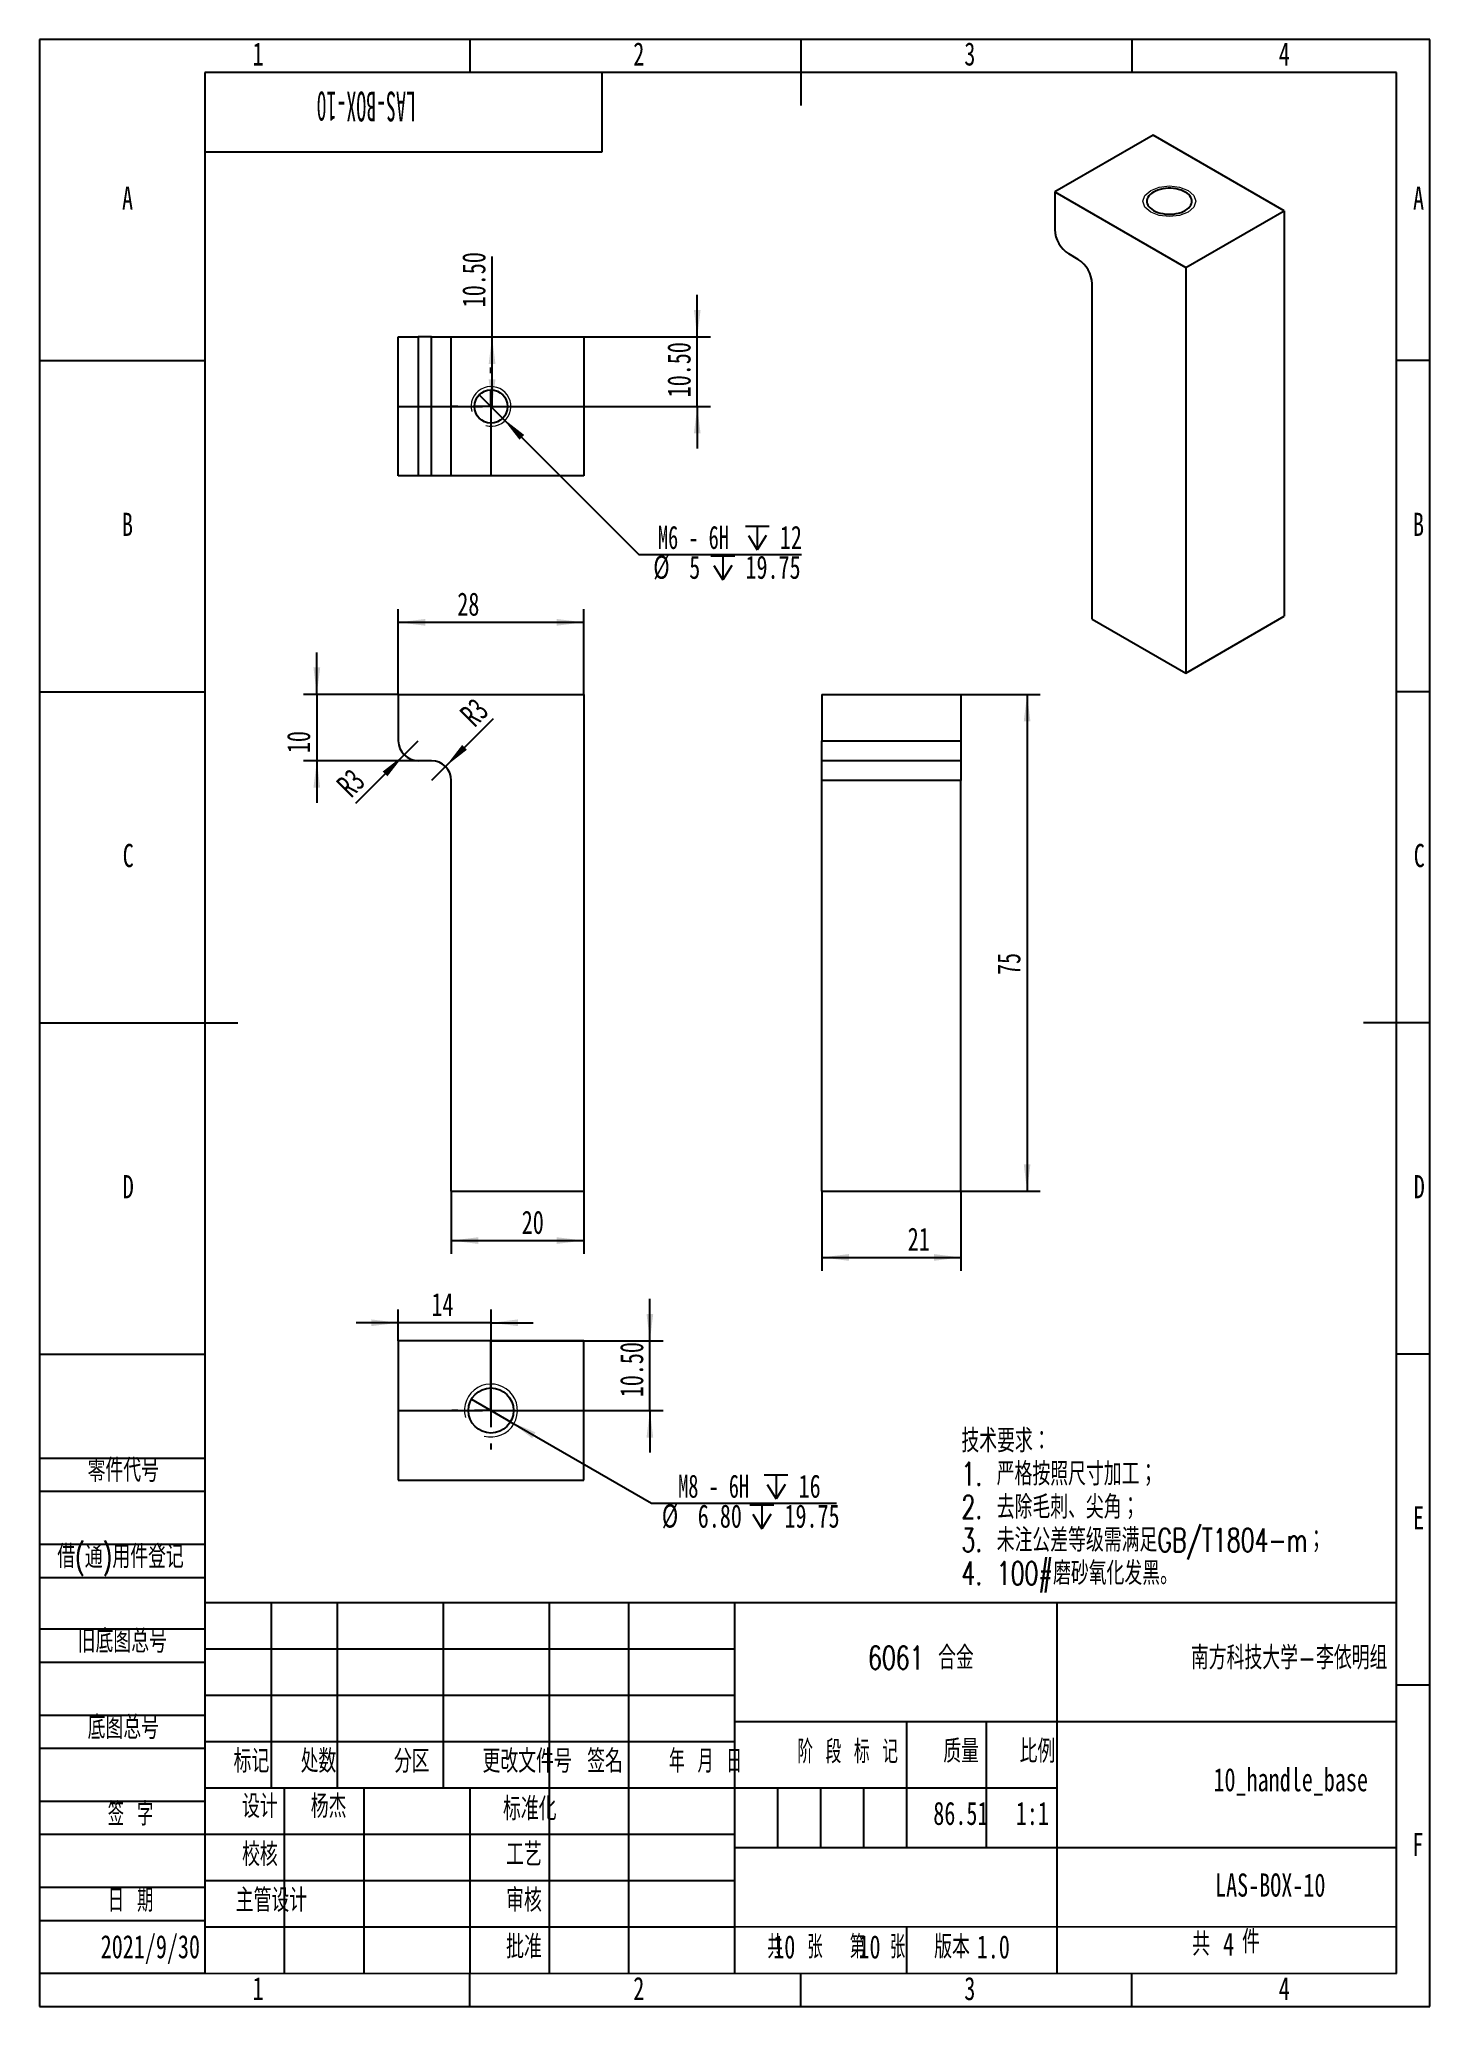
# Model space of a CAD drawing. Header units: millimetres. Extents: x 0 to 210, y 0 to 297.
import ezdxf

# ---------------------------------------------------------------- set-up
doc = ezdxf.new("R2010")
doc.units = ezdxf.units.MM
doc.linetypes.add('CENTERX2', pattern=[20.32, 12.7, -2.54, 2.54, -2.54])
doc.layers.add('图框', color=7, linetype='Continuous')
doc.layers.add('图纸格式', color=7, linetype='Continuous')
doc.styles.add('SLDTEXTSTYLE0', font='TXT', dxfattribs={"width": 0.7, "bigfont": 'bigfont'})
doc.styles.add('SLDTEXTSTYLE1', font='TXT', dxfattribs={"width": 0.62, "bigfont": 'bigfont'})
doc.styles.add('SLDTEXTSTYLE2', font='TXT', dxfattribs={"width": 0.614286, "bigfont": 'bigfont'})
doc.styles.add('SLDTEXTSTYLE3', font='TXT', dxfattribs={"width": 0.6, "bigfont": 'bigfont'})
doc.styles.add('SLDTEXTSTYLE4', font='TXT', dxfattribs={"width": 0.633333, "bigfont": 'bigfont'})
doc.styles.add('SLDTEXTSTYLE5', font='TXT', dxfattribs={"width": 0.7})
doc.styles.add('SLDTEXTSTYLE6', font='TXT', dxfattribs={"width": 0.49})
doc.styles.add('SLDTEXTSTYLE7', font='TXT', dxfattribs={"width": 0.642857})
doc.dimstyles.new('SLDDIMSTYLE0', dxfattribs={"dimtxt": 3.5, "dimasz": 4.08, "dimexe": 0, "dimexo": 0.0625, "dimgap": 0.875, "dimtad": 2, "dimrnd": 1e-09, "dimzin": 12, "dimdsep": 46, "dimtxsty": 'SLDTEXTSTYLE5', "dimsah": 1, "dimcen": 0.09, "dimadec": 0, "dimazin": 3, "dimtfac": 1, "dimtofl": 0, "dimtmove": 0, "dimatfit": 3, "dimfxl": 0, "dimfrac": 2, "dimtolj": 1, "dimtzin": 12, "dimarcsym": 0})
doc.dimstyles.new('SLDDIMSTYLE1', dxfattribs={"dimtxt": 3.5, "dimasz": 4.08, "dimexe": 0, "dimexo": 0.0625, "dimgap": 0.875, "dimtad": 2, "dimrnd": 1e-09, "dimzin": 12, "dimdsep": 46, "dimtxsty": 'SLDTEXTSTYLE5', "dimsah": 1, "dimcen": 0, "dimadec": 0, "dimazin": 3, "dimtfac": 1, "dimtofl": 0, "dimtmove": 0, "dimatfit": 3, "dimfxl": 0, "dimfrac": 2, "dimtolj": 1, "dimtzin": 12, "dimarcsym": 0})
doc.dimstyles.new('SLDDIMSTYLE2', dxfattribs={"dimtxt": 3.5, "dimasz": 4.08, "dimexe": 0, "dimexo": 0.0625, "dimgap": 0.875, "dimtad": 2, "dimrnd": 1e-09, "dimzin": 12, "dimdsep": 46, "dimtxsty": 'SLDTEXTSTYLE5', "dimsah": 1, "dimcen": 0.09, "dimadec": 0, "dimazin": 3, "dimtfac": 1, "dimtmove": 0, "dimatfit": 0, "dimfxl": 0, "dimfrac": 2, "dimtolj": 1, "dimtzin": 12, "dimarcsym": 0})
doc.dimstyles.new('SLDDIMSTYLE3', dxfattribs={"dimtxt": 3.5, "dimasz": 4.08, "dimexe": 0, "dimexo": 0.0625, "dimgap": 0.875, "dimtad": 2, "dimrnd": 1e-09, "dimzin": 4, "dimdsep": 46, "dimtxsty": 'SLDTEXTSTYLE5', "dimsah": 1, "dimcen": 0.09, "dimadec": 0, "dimazin": 1, "dimtfac": 1, "dimtmove": 0, "dimatfit": 0, "dimfxl": 0, "dimfrac": 2, "dimtolj": 1, "dimtzin": 12, "dimarcsym": 0})
doc.dimstyles.new('SLDDIMSTYLE4', dxfattribs={"dimtxt": 3.5, "dimasz": 4.08, "dimexe": 0, "dimexo": 0.0625, "dimgap": 0.875, "dimtad": 0, "dimtih": 1, "dimtoh": 1, "dimdec": 6, "dimrnd": 1e-09, "dimzin": 12, "dimdsep": 46, "dimtxsty": 'SLDTEXTSTYLE5', "dimblk1": 'NONE', "dimsah": 1, "dimcen": 0, "dimadec": 0, "dimazin": 3, "dimtfac": 1, "dimtmove": 0, "dimatfit": 3, "dimldrblk": 'NONE', "dimfxl": 0, "dimfrac": 2, "dimtolj": 1, "dimtzin": 12, "dimarcsym": 0})
doc.dimstyles.new('SLDDIMSTYLE5', dxfattribs={"dimtxt": 3.5, "dimasz": 4.08, "dimexe": 0, "dimexo": 0.0625, "dimgap": 0.875, "dimtad": 2, "dimrnd": 1e-09, "dimzin": 4, "dimdsep": 46, "dimtxsty": 'SLDTEXTSTYLE5', "dimsah": 1, "dimcen": 0.09, "dimadec": 0, "dimazin": 1, "dimtfac": 1, "dimtofl": 0, "dimtmove": 0, "dimatfit": 3, "dimfxl": 0, "dimfrac": 2, "dimtolj": 1, "dimtzin": 12, "dimarcsym": 0})

# ---------------------------------------------------------------- blocks, each defined once
blk = doc.blocks.new('SW_NOTE_0')
at = {"layer": '图纸格式', "color": 0, "char_height": 3.5, "attachment_point": 1, "style": 'SLDTEXTSTYLE0'}
for s, insert in [('技术要求：', (0, 4.51)), ('1. 严格按照尺寸加工；', (0, -0.49)), ('2. 去除毛刺、尖角；', (0, -5.49)), ('3. 未注公差等级需满足GB/T1804-m；', (0, -10.49)), ('4. 100#磨砂氧化发黑。', (0, -15.49))]:
    blk.add_mtext(s, dxfattribs=dict(at, insert=insert))
blk = doc.blocks.new('_D')
at = {"layer": '图纸格式'}
for p, q in [((54.22, 198.09), (54.22, 210.98)), ((82.22, 198.09), (82.22, 210.98)), ((54.22, 208.98), (82.22, 208.98))]:
    blk.add_line(p, q, dxfattribs=at)
for points in [[(54.22, 208.98), (58.3, 208.47), (58.3, 209.49)], [(82.22, 208.98), (78.14, 209.49), (78.14, 208.47)]]:
    blk.add_solid(points, dxfattribs=at)
at = {"layer": '图纸格式', "insert": (63.13, 213.49), "char_height": 3.5, "attachment_point": 1, "style": 'SLDTEXTSTYLE5'}
blk.add_mtext('28', dxfattribs=at)
blk = doc.blocks.new('_D_1')
at = {"layer": '图纸格式'}
for p, q in [((62.22, 123.09), (62.22, 113.64)), ((82.22, 123.09), (82.22, 113.64)), ((62.22, 115.64), (82.22, 115.64))]:
    blk.add_line(p, q, dxfattribs=at)
for points in [[(62.22, 115.64), (66.3, 115.13), (66.3, 116.14)], [(82.22, 115.64), (78.14, 116.14), (78.14, 115.13)]]:
    blk.add_solid(points, dxfattribs=at)
at = {"layer": '图纸格式', "insert": (72.86, 120.15), "char_height": 3.5, "attachment_point": 1, "style": 'SLDTEXTSTYLE5'}
blk.add_mtext('20', dxfattribs=at)
blk = doc.blocks.new('_D_2')
at = {"layer": '图纸格式'}
for q in [(57.22, 191.09), (47.77, 181.65)]:
    blk.add_line((55.1, 188.97), q, dxfattribs=at)
blk.add_solid([(55.1, 188.97), (51.85, 186.45), (52.57, 185.73)], dxfattribs=at)
at = {"layer": '图纸格式', "insert": (44.61, 184.81), "char_height": 3.5, "attachment_point": 1, "rotation": 45, "style": 'SLDTEXTSTYLE5'}
blk.add_mtext('R3', dxfattribs=at)
blk = doc.blocks.new('_D_3')
at = {"layer": '图纸格式'}
for q in [(68.6, 194.47), (59.22, 185.09)]:
    blk.add_line((61.34, 187.21), q, dxfattribs=at)
blk.add_solid([(61.34, 187.21), (64.58, 189.74), (63.86, 190.46)], dxfattribs=at)
at = {"layer": '图纸格式', "insert": (63.26, 195.47), "char_height": 3.5, "attachment_point": 1, "rotation": 45, "style": 'SLDTEXTSTYLE5'}
blk.add_mtext('R3', dxfattribs=at)
blk = doc.blocks.new('_D_4')
at = {"layer": '图纸格式'}
for p, q in [((41.91, 198.09), (41.91, 204.44)), ((54.22, 198.09), (39.91, 198.09)), ((41.91, 198.09), (41.91, 188.09)), ((57.22, 188.09), (39.91, 188.09)), ((41.91, 188.09), (41.91, 181.74))]:
    blk.add_line(p, q, dxfattribs=at)
for points in [[(41.91, 198.09), (42.42, 202.17), (41.4, 202.17)], [(41.91, 188.09), (41.4, 184.01), (42.42, 184.01)]]:
    blk.add_solid(points, dxfattribs=at)
at = {"layer": '图纸格式', "insert": (37.4, 189.23), "char_height": 3.5, "attachment_point": 1, "rotation": 90, "style": 'SLDTEXTSTYLE5'}
blk.add_mtext('10', dxfattribs=at)
blk = doc.blocks.new('_D_5')
at = {"layer": '图纸格式'}
for p, q in [((99.37, 252.07), (99.37, 258.42)), ((82.22, 252.07), (101.37, 252.07)), ((99.37, 241.57), (99.37, 252.07)), ((68.22, 241.57), (101.37, 241.57)), ((99.37, 241.57), (99.37, 235.22))]:
    blk.add_line(p, q, dxfattribs=at)
for points in [[(99.37, 252.07), (99.88, 256.15), (98.87, 256.15)], [(99.37, 241.57), (98.87, 237.49), (99.88, 237.49)]]:
    blk.add_solid(points, dxfattribs=at)
at = {"layer": '图纸格式', "insert": (94.86, 242.95), "char_height": 3.5, "attachment_point": 1, "rotation": 90, "style": 'SLDTEXTSTYLE5'}
blk.add_mtext('10.50', dxfattribs=at)
blk = doc.blocks.new('SW_SYMBOL_HOLE_DEPTH')
at = {"layer": '图纸格式', "color": 0}
for p, q in [((0, 875), (800, 875)), ((400, 875), (400, 75)), ((100, 555), (400, 75)), ((700, 555), (400, 75))]:
    blk.add_line(p, q, dxfattribs=at)
blk = doc.blocks.new('_D_6')
at = {"layer": '图纸格式'}
for p, q in [((66.45, 243.34), (69.98, 239.81)), ((69.98, 239.81), (90.54, 219.24)), ((90.54, 219.24), (115.14, 219.24))]:
    blk.add_line(p, q, dxfattribs=at)
blk.add_solid([(69.98, 239.81), (72.51, 236.56), (73.23, 237.28)], dxfattribs=at)
at = {"layer": '图纸格式', "xscale": 0.004511737089201878, "yscale": 0.004511737089201878, "zscale": 0.004511737089201878}
for p in [(106.64, 219.57), (101.44, 215.06)]:
    blk.add_blockref('SW_SYMBOL_HOLE_DEPTH', p, dxfattribs=at)
at = {"layer": '图纸格式', "char_height": 3.5, "attachment_point": 1}
for s, insert, style in [('M6 - 6H', (93.44, 223.56), 'SLDTEXTSTYLE7'), ('12', (111.85, 223.56), 'SLDTEXTSTYLE5'), ('%%c', (92.73, 219.06), 'SLDTEXTSTYLE5'), ('5', (98.16, 219.05), 'SLDTEXTSTYLE5'), ('19.75', (106.65, 219.05), 'SLDTEXTSTYLE5')]:
    blk.add_mtext(s, dxfattribs=dict(at, insert=insert, style=style))
blk = doc.blocks.new('_None')
blk = doc.blocks.new('_D_7')
at = {"layer": '图纸格式'}
for p, q in [((68.38, 252.07), (68.38, 264.22)), ((68.38, 241.57), (68.38, 252.07)), ((68.22, 241.57), (70.38, 241.57))]:
    blk.add_line(p, q, dxfattribs=at)
for points in [[(68.38, 252.07), (67.87, 247.99), (68.89, 247.99)], [(68.38, 241.57), (68.89, 245.65), (67.87, 245.65)]]:
    blk.add_solid(points, dxfattribs=at)
at = {"layer": '图纸格式', "insert": (63.87, 256.54), "char_height": 3.5, "attachment_point": 1, "rotation": 90, "style": 'SLDTEXTSTYLE5'}
blk.add_mtext('10.50', dxfattribs=at)
blk = doc.blocks.new('SW_CENTERMARKSYMBOL_0')
at = {"layer": '图纸格式', "color": 0}
for p, q in [((0, 5), (0, 5.9)), ((-5, 0), (-5.9, 0)), ((0, 0), (-2.5, 0)), ((0, 0), (0, 2.5)), ((0, 0), (0, -2.5)), ((0, 0), (2.5, 0)), ((5, 0), (5.9, 0)), ((0, -5), (0, -5.9))]:
    blk.add_line(p, q, dxfattribs=at)
blk = doc.blocks.new('_D_8')
at = {"layer": '图纸格式'}
for p, q in [((92.22, 100.48), (92.22, 106.83)), ((68.22, 100.48), (94.22, 100.48)), ((92.22, 89.98), (92.22, 100.48)), ((68.22, 89.98), (94.22, 89.98)), ((92.22, 89.98), (92.22, 83.63))]:
    blk.add_line(p, q, dxfattribs=at)
for points in [[(92.22, 100.48), (92.72, 104.56), (91.71, 104.56)], [(92.22, 89.98), (91.71, 85.9), (92.72, 85.9)]]:
    blk.add_solid(points, dxfattribs=at)
at = {"layer": '图纸格式', "insert": (87.71, 91.98), "char_height": 3.5, "attachment_point": 1, "rotation": 90, "style": 'SLDTEXTSTYLE5'}
blk.add_mtext('10.50', dxfattribs=at)
blk = doc.blocks.new('_D_9')
at = {"layer": '图纸格式'}
for p, q in [((54.22, 100.48), (54.22, 105.22)), ((68.22, 89.98), (68.22, 105.22)), ((54.22, 103.22), (47.87, 103.22)), ((68.22, 103.22), (54.22, 103.22)), ((68.22, 103.22), (74.57, 103.22))]:
    blk.add_line(p, q, dxfattribs=at)
for points in [[(54.22, 103.22), (50.14, 103.73), (50.14, 102.72)], [(68.22, 103.22), (72.3, 102.72), (72.3, 103.73)]]:
    blk.add_solid(points, dxfattribs=at)
at = {"layer": '图纸格式', "insert": (59.22, 107.74), "char_height": 3.5, "attachment_point": 1, "style": 'SLDTEXTSTYLE5'}
blk.add_mtext('14', dxfattribs=at)
blk = doc.blocks.new('_D_10')
at = {"layer": '图纸格式'}
for p, q in [((65.27, 91.68), (71.16, 88.28)), ((71.16, 88.28), (92.44, 75.98)), ((92.44, 75.98), (120.43, 75.98))]:
    blk.add_line(p, q, dxfattribs=at)
blk.add_solid([(71.16, 88.28), (74.44, 85.8), (74.95, 86.68)], dxfattribs=at)
at = {"layer": '图纸格式', "xscale": 0.004511737089201878, "yscale": 0.004511737089201878, "zscale": 0.004511737089201878}
for p in [(109.47, 76.32), (107.33, 71.8)]:
    blk.add_blockref('SW_SYMBOL_HOLE_DEPTH', p, dxfattribs=at)
at = {"layer": '图纸格式', "char_height": 3.5, "attachment_point": 1}
for s, insert, style in [('M8 - 6H', (96.49, 80.31), 'SLDTEXTSTYLE7'), ('16', (114.68, 80.31), 'SLDTEXTSTYLE5'), ('%%c', (94.02, 75.81), 'SLDTEXTSTYLE5'), ('6.80', (99.45, 75.79), 'SLDTEXTSTYLE5'), ('19.75', (112.54, 75.79), 'SLDTEXTSTYLE5')]:
    blk.add_mtext(s, dxfattribs=dict(at, insert=insert, style=style))
blk = doc.blocks.new('SW_CENTERMARKSYMBOL_1')
at = {"layer": '图纸格式', "color": 0}
for p, q in [((0, 5), (0, 5.9)), ((-5, 0), (-5.9, 0)), ((0, 0), (-2.5, 0)), ((0, 0), (0, 2.5)), ((0, 0), (0, -2.5)), ((0, 0), (2.5, 0)), ((5, 0), (5.9, 0)), ((0, -5), (0, -5.9))]:
    blk.add_line(p, q, dxfattribs=at)
blk = doc.blocks.new('_D_11')
at = {"layer": '图纸格式'}
for p, q in [((118.19, 123.09), (118.19, 111.09)), ((139.19, 123.09), (139.19, 111.09)), ((118.19, 113.09), (139.19, 113.09))]:
    blk.add_line(p, q, dxfattribs=at)
for points in [[(118.19, 113.09), (122.27, 112.58), (122.27, 113.6)], [(139.19, 113.09), (135.11, 113.6), (135.11, 112.58)]]:
    blk.add_solid(points, dxfattribs=at)
at = {"layer": '图纸格式', "insert": (131.16, 117.6), "char_height": 3.5, "attachment_point": 1, "style": 'SLDTEXTSTYLE5'}
blk.add_mtext('21', dxfattribs=at)
blk = doc.blocks.new('_D_12')
at = {"layer": '图纸格式'}
for p, q in [((139.19, 198.09), (151.19, 198.09)), ((149.19, 198.09), (149.19, 123.09)), ((139.19, 123.09), (151.19, 123.09))]:
    blk.add_line(p, q, dxfattribs=at)
for points in [[(149.19, 198.09), (148.69, 194.01), (149.7, 194.01)], [(149.19, 123.09), (149.7, 127.17), (148.69, 127.17)]]:
    blk.add_solid(points, dxfattribs=at)
at = {"layer": '图纸格式', "insert": (144.68, 155.73), "char_height": 3.5, "attachment_point": 1, "rotation": 90, "style": 'SLDTEXTSTYLE5'}
blk.add_mtext('75', dxfattribs=at)

msp = doc.modelspace()

# ---------------------------------------------------------------- linework, layer by layer
at = {"color": 7, "linetype": 'Continuous', "lineweight": 25}
for p, q in [((168.2146785, 282.5571917), (153.3654361, 273.9849066)), ((188.0136683, 271.1274782), (168.2146785, 282.5571917)), ((153.3654361, 273.9849066), (173.1644259, 262.555193)), ((153.3654361, 273.9849066), (153.3654361, 268.2691209)), ((173.1644259, 262.555193), (188.0136683, 271.1274782)), ((188.0136683, 271.1274782), (188.0136683, 209.8869173)), ((156.90097, 263.7784782), (155.4867564, 264.5948863)), ((173.1644259, 262.555193), (173.1644259, 201.3146321)), ((159.0222903, 209.4787132), (159.0222903, 260.1042435)), ((54.2167943, 231.074484), (54.2167943, 252.074484)), ((54.2167943, 252.074484), (57.2167943, 252.074484)), ((57.2167943, 252.074484), (57.2167943, 231.074484)), ((59.2167943, 252.074484), (57.2167943, 252.074484)), ((59.2167943, 231.074484), (59.2167943, 252.074484)), ((59.2167943, 252.074484), (62.2167943, 252.074484)), ((62.2167943, 231.074484), (62.2167943, 252.074484)), ((62.2167943, 252.074484), (82.2167943, 252.074484)), ((82.2167943, 252.074484), (82.2167943, 231.074484)), ((57.2167943, 231.074484), (54.2167943, 231.074484)), ((59.2167943, 231.074484), (57.2167943, 231.074484)), ((62.2167943, 231.074484), (59.2167943, 231.074484)), ((82.2167943, 231.074484), (62.2167943, 231.074484)), ((159.0222903, 209.4787132), (173.1644259, 201.3146321)), ((173.1644259, 201.3146321), (188.0136683, 209.8869173)), ((54.2167943, 198.092363), (82.2167943, 198.092363)), ((54.2167943, 198.092363), (54.2167943, 191.092363)), ((82.2167943, 198.092363), (82.2167943, 123.092363)), ((118.1942952, 198.092363), (139.1942952, 198.092363)), ((118.1942952, 198.092363), (118.1942952, 191.092363)), ((139.1942952, 198.092363), (139.1942952, 191.092363)), ((118.1942952, 191.092363), (139.1942952, 191.092363)), ((118.1942952, 188.092363), (118.1942952, 191.092363)), ((139.1942952, 191.092363), (139.1942952, 188.092363)), ((59.2167943, 188.092363), (57.2167943, 188.092363)), ((139.1942952, 188.092363), (118.1942952, 188.092363)), ((118.1942952, 185.092363), (118.1942952, 188.092363)), ((139.1942952, 188.092363), (139.1942952, 185.092363)), ((62.2167943, 123.092363), (62.2167943, 185.092363)), ((139.1942952, 185.092363), (118.1942952, 185.092363)), ((118.1942952, 123.092363), (118.1942952, 185.092363)), ((139.1942952, 123.092363), (139.1942952, 185.092363)), ((62.2167943, 123.092363), (82.2167943, 123.092363)), ((118.1942952, 123.092363), (139.1942952, 123.092363)), ((54.2167943, 100.4811583), (54.2167943, 79.4811583)), ((82.2167943, 100.4811583), (54.2167943, 100.4811583)), ((82.2167943, 79.4811583), (82.2167943, 100.4811583)), ((54.2167943, 79.4811583), (82.2167943, 79.4811583))]:
    msp.add_line(p, q, dxfattribs=at)
at = {"color": 7, "linetype": 'CENTERX2'}
for p, q in [((54.2167943, 241.574484), (82.2167943, 241.574484)), ((54.2167943, 241.574484), (82.2167943, 241.574484)), ((68.2167943, 241.574484), (68.2167943, 231.074484)), ((68.2167943, 241.574484), (68.2167943, 231.074484)), ((68.2167943, 89.9811583), (68.2167943, 100.4811583)), ((68.2167943, 89.9811583), (68.2167943, 100.4811583)), ((54.2167943, 89.9811583), (82.2167943, 89.9811583)), ((54.2167943, 89.9811583), (82.2167943, 89.9811583))]:
    msp.add_line(p, q, dxfattribs=at)
at = {"color": 7, "linetype": 'Continuous', "lineweight": 18, "flags": 128}
msp.add_lwpolyline([(167.8611251, 270.9233761), (166.9940341, 271.6725186), (166.6895522, 272.5561924), (166.9940341, 273.4398661), (167.8611251, 274.1890086), (169.1588185, 274.6895696), (170.6895522, 274.8653432), (172.2202859, 274.6895696), (173.5179793, 274.1890086), (174.3850703, 273.4398661), (174.6895522, 272.5561924), (174.3850703, 271.6725186), (173.5179793, 270.9233761), (172.2202859, 270.4228151), (170.6895522, 270.2470415), (169.1588185, 270.4228151), (167.8611251, 270.9233761)], dxfattribs=at)
at = {"color": 7, "linetype": 'Continuous', "lineweight": 25, "flags": 128}
msp.add_lwpolyline([(168.2853891, 271.1682986), (168.592708, 271.0111258), (168.9306036, 270.8764835), (169.2941487, 270.7663352), (169.6780418, 270.682287), (170.0766851, 270.6255646), (170.4842653, 270.5969951), (170.8948391, 270.5969951), (171.3024193, 270.6255646), (171.7010626, 270.682287), (172.0849557, 270.7663352), (172.4485008, 270.8764835), (172.7863964, 271.0111258), (173.0937152, 271.1682986), (173.365976, 271.34571), (173.5992085, 271.540773), (173.7900117, 271.750643), (173.9356031, 271.9722598), (174.0338599, 272.2023917), (174.0833491, 272.4376828), (174.0833491, 272.674702), (174.0338599, 272.909993), (173.9356031, 273.1401249), (173.7900117, 273.3617417), (173.5992085, 273.5716117), (173.365976, 273.7666747), (173.0937152, 273.9440861), (172.7863964, 274.1012589), (172.4485008, 274.2359012), (172.0849557, 274.3460495), (171.7010626, 274.4300977), (171.3024193, 274.4868201), (170.8948391, 274.5153896), (170.4842653, 274.5153896), (170.0766851, 274.4868201), (169.6780418, 274.4300977), (169.2941487, 274.3460495), (168.9306036, 274.2359012), (168.592708, 274.1012589), (168.2853891, 273.9440861), (168.0131284, 273.7666747), (167.7798959, 273.5716117), (167.5890927, 273.3617417), (167.4435012, 273.1401249), (167.3452445, 272.909993), (167.2957553, 272.674702), (167.2957553, 272.4376828), (167.3452445, 272.2023917), (167.4435012, 271.9722598), (167.5890927, 271.750643), (167.7798959, 271.540773), (168.0131284, 271.34571), (168.2853891, 271.1682986)], dxfattribs=at)
at = {"color": 7, "linetype": 'Continuous', "lineweight": 25}
for centre, radius in [((68.2167943, 241.574484), 2.5), ((68.2167943, 89.9811583), 3.4)]:
    msp.add_circle(centre, radius, dxfattribs=at)
for centre, radius, start, end in [((157.9710844, 268.4787034), 4.6104144, 182.605478486, 237.39452166), ((154.416642, 259.894661), 4.6104144, 2.605478486, 57.39452166), ((57.2167943, 191.092363), 3, 180, 270), ((59.2167943, 185.092363), 3, 0, 90)]:
    msp.add_arc(centre, radius, start, end, dxfattribs=at)
at = {"color": 7, "linetype": 'Continuous', "lineweight": 18}
for centre, radius in [((68.2167943, 241.574484), 3), ((68.2167943, 89.9811583), 4)]:
    msp.add_arc(centre, radius, 255, 195, dxfattribs=at)
at = {"layer": '图框'}
for p, q in [((210, 297), (0, 297)), ((0, 297), (0, 0)), ((65, 297), (65, 292)), ((165, 297), (165, 292)), ((210, 0), (210, 297)), ((0, 248.5), (25, 248.5)), ((210, 248.5), (205, 248.5)), ((0, 198.5), (25, 198.5)), ((210, 198.5), (205, 198.5)), ((0, 98.5), (25, 98.5)), ((210, 98.5), (205, 98.5)), ((0, 82.7905937), (25, 82.7905937)), ((0, 77.7905937), (25, 77.7905937)), ((0, 69.7905937), (25, 69.7905937)), ((0, 64.7905937), (25, 64.7905937)), ((25.0132567, 61.0216466), (24.9981028, 5.0216486)), ((0, 57), (25, 57)), ((25, 54), (105, 54)), ((0, 52), (25, 52)), ((210, 48.5), (205, 48.5)), ((25, 47), (105, 47)), ((0, 44), (25, 44)), ((0, 39), (25, 39)), ((111.5, 33), (111.5, 24)), ((118, 33), (118, 24)), ((124.5, 33), (124.5, 24)), ((0, 31), (25, 31)), ((0, 26), (25, 26)), ((0, 18), (25, 18)), ((0, 13), (25, 13)), ((-0.0018962, 5.0284138), (24.9981028, 5.0216486)), ((64.9999923, -0.0284139), (64.9999923, 4.9715861)), ((153.6900128, 4.9971558), (153.6900128, 4.986824)), ((165, -0.0284139), (165, 4.9837635)), ((-0.0000077, -0.0284139), (209.9999923, -0.0284139))]:
    msp.add_line(p, q, dxfattribs=at)
at = {"layer": '图框', "lineweight": 25}
for p, q in [((115, 297), (115, 287)), ((205, 292), (25, 292)), ((25, 292), (25, 5)), ((85, 280), (85, 292)), ((205, 4.9729393), (205, 292)), ((25, 280), (85, 280)), ((0, 148.5), (30, 148.5)), ((210, 148.5), (200, 148.5)), ((25, 61), (205, 61)), ((35, 61), (35, 33)), ((45, 61), (45, 33)), ((61, 61), (61, 33)), ((77, 61), (77, 5)), ((89, 61), (89, 5)), ((105, 61), (105, 4.9999997)), ((153.6900128, 60.9868322), (153.6900128, 4.9971558)), ((105, 43), (205, 43)), ((131, 43), (131, 24)), ((143, 43), (143, 24)), ((25, 40), (105, 40)), ((25, 33), (105, 33)), ((37, 33), (37, 5)), ((49, 33), (49, 5)), ((64.9999923, 32.9715861), (64.9999923, 4.9715861)), ((105.013297, 32.9868281), (153.6900128, 32.9868281)), ((25, 26), (105, 26)), ((105, 24), (205, 24)), ((25, 19), (105, 19)), ((24.9999971, 12.0216484), (105, 12.0216484)), ((105, 12.0216484), (205, 12.0487089)), ((131, 12.0286841), (131, 4.992964)), ((24.9981028, 5.0216486), (205, 4.9729393)), ((114.9990514, -0.0284139), (114.9990514, 4.997294))]:
    msp.add_line(p, q, dxfattribs=at)

# ---------------------------------------------------------------- block references
at = {"layer": '图纸格式'}
for name, p in [('SW_CENTERMARKSYMBOL_0', (68.2167943, 241.574484)), ('SW_CENTERMARKSYMBOL_1', (68.2167943, 89.9811583)), ('SW_NOTE_0', (139.2708615, 82.6507745))]:
    msp.add_blockref(name, p, dxfattribs=at)

# ---------------------------------------------------------------- texts
at = {"color": 7, "linetype": 'Continuous', "lineweight": 0, "char_height": 3.5, "attachment_point": 2, "style": 'SLDTEXTSTYLE5'}
for s, insert in [('1', (33.0444444, 296.5477585)), ('2', (90.5444444, 296.5477585)), ('3', (140.5444444, 296.5477585)), ('4', (188.0444444, 296.5477585))]:
    msp.add_mtext(s, dxfattribs=dict(at, insert=insert))
at = {"layer": '图框', "insert": (49.3768389, 284.6081562), "char_height": 4.5, "attachment_point": 2, "rotation": 180, "style": 'SLDTEXTSTYLE6'}
msp.add_mtext('LAS-BOX-10', dxfattribs=at)
at = {"layer": '图框', "char_height": 3.5}
for s, insert, attachment_point, style in [('A', (13.3203125, 274.7706978), 2, 'SLDTEXTSTYLE5'), ('A', (208.3203125, 274.7706978), 2, 'SLDTEXTSTYLE5'), ('B', (13.3203125, 225.5206978), 2, 'SLDTEXTSTYLE5'), ('B', (208.3203125, 225.5206978), 2, 'SLDTEXTSTYLE5'), ('C', (13.4272569, 175.5206978), 2, 'SLDTEXTSTYLE5'), ('C', (208.4272569, 175.5206978), 2, 'SLDTEXTSTYLE5'), ('D', (13.4296875, 125.5206978), 2, 'SLDTEXTSTYLE5'), ('D', (208.4296875, 125.5206978), 2, 'SLDTEXTSTYLE5'), ('零件代号', (7.2921167, 82.703292), 1, 'SLDTEXTSTYLE0'), ('E', (208.3178819, 75.5206978), 2, 'SLDTEXTSTYLE5'), ('借(通)用件登记', (2.7046163, 69.6777326), 1, 'SLDTEXTSTYLE0'), ('旧底图总号', (5.7921164, 56.9053), 1, 'SLDTEXTSTYLE0'), ('6061 合金', (133.1513393, 54.3990529), 2, 'SLDTEXTSTYLE0'), ('南方科技大学-李依明组', (188.7790183, 54.3990529), 2, 'SLDTEXTSTYLE0'), ('底图总号', (7.2921167, 43.8852641), 1, 'SLDTEXTSTYLE0'), ('标记', (32.0401075, 38.7885598), 2, 'SLDTEXTSTYLE0'), ('处数', (42.160637, 38.7885598), 2, 'SLDTEXTSTYLE0'), ('分区', (56.2599008, 38.7885598), 2, 'SLDTEXTSTYLE0'), ('更改文件号', (73.6804743, 38.7885598), 2, 'SLDTEXTSTYLE0'), ('签名', (85.4411077, 38.7885598), 2, 'SLDTEXTSTYLE0'), ('年 月 日', (100.6172965, 38.7885598), 2, 'SLDTEXTSTYLE1'), ('阶 段 标 记', (122.0830501, 40.2162471), 2, 'SLDTEXTSTYLE2'), ('质量', (139.226661, 40.2861817), 2, 'SLDTEXTSTYLE0'), ('比例', (150.7591423, 40.2861817), 2, 'SLDTEXTSTYLE0'), ('10_handle_base', (189.0123507, 35.9934112), 2, 'SLDTEXTSTYLE5'), ('签 字', (13.7674931, 30.806994), 2, 'SLDTEXTSTYLE4'), ('设计', (33.310827, 31.9727612), 2, 'SLDTEXTSTYLE0'), ('杨杰', (43.691887, 31.9727615), 2, 'SLDTEXTSTYLE0'), ('标准化', (74.0740412, 31.5920386), 2, 'SLDTEXTSTYLE0'), ('86.51', (139.1904576, 30.9083536), 2, 'SLDTEXTSTYLE5'), ('1:1', (149.9862256, 30.9083536), 2, 'SLDTEXTSTYLE5'), ('校核', (33.310827, 24.7021677), 2, 'SLDTEXTSTYLE0'), ('工艺', (73.1966105, 24.7021677), 2, 'SLDTEXTSTYLE0'), ('F', (208.2243055, 26.2109606), 2, 'SLDTEXTSTYLE5'), ('日 期', (13.7674931, 17.7869982), 2, 'SLDTEXTSTYLE4'), ('主管设计', (35.0608271, 17.7879105), 2, 'SLDTEXTSTYLE0'), ('审核', (73.1966105, 17.7973832), 2, 'SLDTEXTSTYLE0'), ('LAS-BOX-10', (185.9219, 20.0842047), 2, 'SLDTEXTSTYLE5'), ('2021/9/30', (16.7685052, 10.7783984), 2, 'SLDTEXTSTYLE5'), ('批准', (73.199041, 10.7783982), 2, 'SLDTEXTSTYLE0'), ('共  张', (114.1366995, 10.7483197), 2, 'SLDTEXTSTYLE3'), ('10', (110.8485013, 10.74832), 1, 'SLDTEXTSTYLE5'), ('第  张', (126.6114846, 10.7483197), 2, 'SLDTEXTSTYLE3'), ('10', (123.7235415, 10.74832), 1, 'SLDTEXTSTYLE5'), ('版本', (137.8522733, 10.7483197), 2, 'SLDTEXTSTYLE0'), ('1.0', (141.5890189, 10.74832), 1, 'SLDTEXTSTYLE5'), ('共', (174.1281658, 11.166375), 1, 'SLDTEXTSTYLE0'), ('件', (181.6600274, 11.5221609), 1, 'SLDTEXTSTYLE0'), ('1', (33.0444444, 4.4609606), 2, 'SLDTEXTSTYLE5'), ('2', (90.5444444, 4.4609606), 2, 'SLDTEXTSTYLE5'), ('3', (140.5444444, 4.4609606), 2, 'SLDTEXTSTYLE5'), ('4', (188.0444444, 4.4609606), 2, 'SLDTEXTSTYLE5')]:
    msp.add_mtext(s, dxfattribs=dict(at, insert=insert, attachment_point=attachment_point, style=style))
at = {"layer": '图纸格式', "insert": (178.7928506, 11.166375), "char_height": 3.5, "attachment_point": 1, "style": 'SLDTEXTSTYLE5'}
msp.add_mtext('4', dxfattribs=at)

# ---------------------------------------------------------------- dimensions: what is measured, and where the dimension line sits
at = {"layer": '图纸格式'}
for base, p1, p2, dimstyle, picture, middle in [((68.378274, 252.074484), (68.2167943, 241.574484), (57.2167943, 252.074484), 'SLDDIMSTYLE5', '_D_7', (68.378274, 260.3775455)), ((99.3733202, 252.074484), (68.2167943, 241.574484), (82.2167943, 252.074484), 'SLDDIMSTYLE3', '_D_5', (99.3733202, 246.7875366)), ((41.9083455, 188.092363), (54.2167943, 198.092363), (57.2167943, 188.092363), 'SLDDIMSTYLE2', '_D_4', (41.9083455, 190.7697504)), ((149.1942952, 123.092363), (139.1942952, 198.092363), (139.1942952, 123.092363), 'SLDDIMSTYLE0', '_D_12', (149.1942952, 157.2619568)), ((92.2167943, 100.4811583), (68.2167943, 89.9811583), (68.2167943, 100.4811583), 'SLDDIMSTYLE3', '_D_8', (92.2167943, 95.8139539))]:
    dim = msp.add_linear_dim(base=base, p1=p1, p2=p2, angle=90, dimstyle=dimstyle, dxfattribs=at)
    dim.commit()
    dim.dimension.update_dxf_attribs({"geometry": picture, "text_midpoint": middle, "dimtype": 160})
for p1, p2, text, picture, middle in [((66.4495955, 243.342819), (69.9839931, 239.8061491), ' M6 - 6H {\\fGDT;x} 12\\P%%c 5 {\\fGDT;x} 19.75\\P', '_D_6', (103.6334442, 219.0511538)), ((65.2730635, 91.6824664), (71.1605251, 88.2798503), 'M8 - 6H {\\fGDT;x} 16\\P%%c 6.80 {\\fGDT;x} 19.75\\P', '_D_10', (107.2259037, 75.7973111))]:
    dim = msp.add_diameter_dim_2p(p1=p1, p2=p2, text=text, dimstyle='SLDDIMSTYLE4', override={"dimpost": '<>'}, dxfattribs=at)
    dim.commit()
    dim.dimension.update_dxf_attribs({"geometry": picture, "text_midpoint": middle, "dimtype": 163})
for base, p1, p2, dimstyle, picture, middle in [((82.2167943, 208.979504), (54.2167943, 198.092363), (82.2167943, 198.092363), 'SLDDIMSTYLE0', '_D', (64.6682628, 208.979504)), ((82.2167943, 115.6364928), (62.2167943, 123.092363), (82.2167943, 123.092363), 'SLDDIMSTYLE0', '_D_1', (74.3929485, 115.6364928)), ((139.1942952, 113.092363), (118.1942952, 123.092363), (139.1942952, 123.092363), 'SLDDIMSTYLE0', '_D_11', (132.7000834, 113.092363)), ((54.2167943, 103.2235322), (68.2167943, 89.9811583), (54.2167943, 100.4811583), 'SLDDIMSTYLE2', '_D_9', (60.7576205, 103.2235322))]:
    dim = msp.add_linear_dim(base=base, p1=p1, p2=p2, dimstyle=dimstyle, dxfattribs=at)
    dim.commit()
    dim.dimension.update_dxf_attribs({"geometry": picture, "text_midpoint": middle, "dimtype": 160})
for center, mpoint, picture, middle in [((59.2167943, 185.092363), (61.3381146, 187.2136834), '_D_3', (67.6503492, 193.525918)), ((57.2167943, 191.092363), (55.0954739, 188.9710427), '_D_2', (48.722973, 182.5985417))]:
    dim = msp.add_radius_dim(center=center, mpoint=mpoint, dimstyle='SLDDIMSTYLE1', dxfattribs=at)
    dim.commit()
    dim.dimension.update_dxf_attribs({"geometry": picture, "text_midpoint": middle, "dimtype": 164})

doc.saveas('drawing.dxf')
